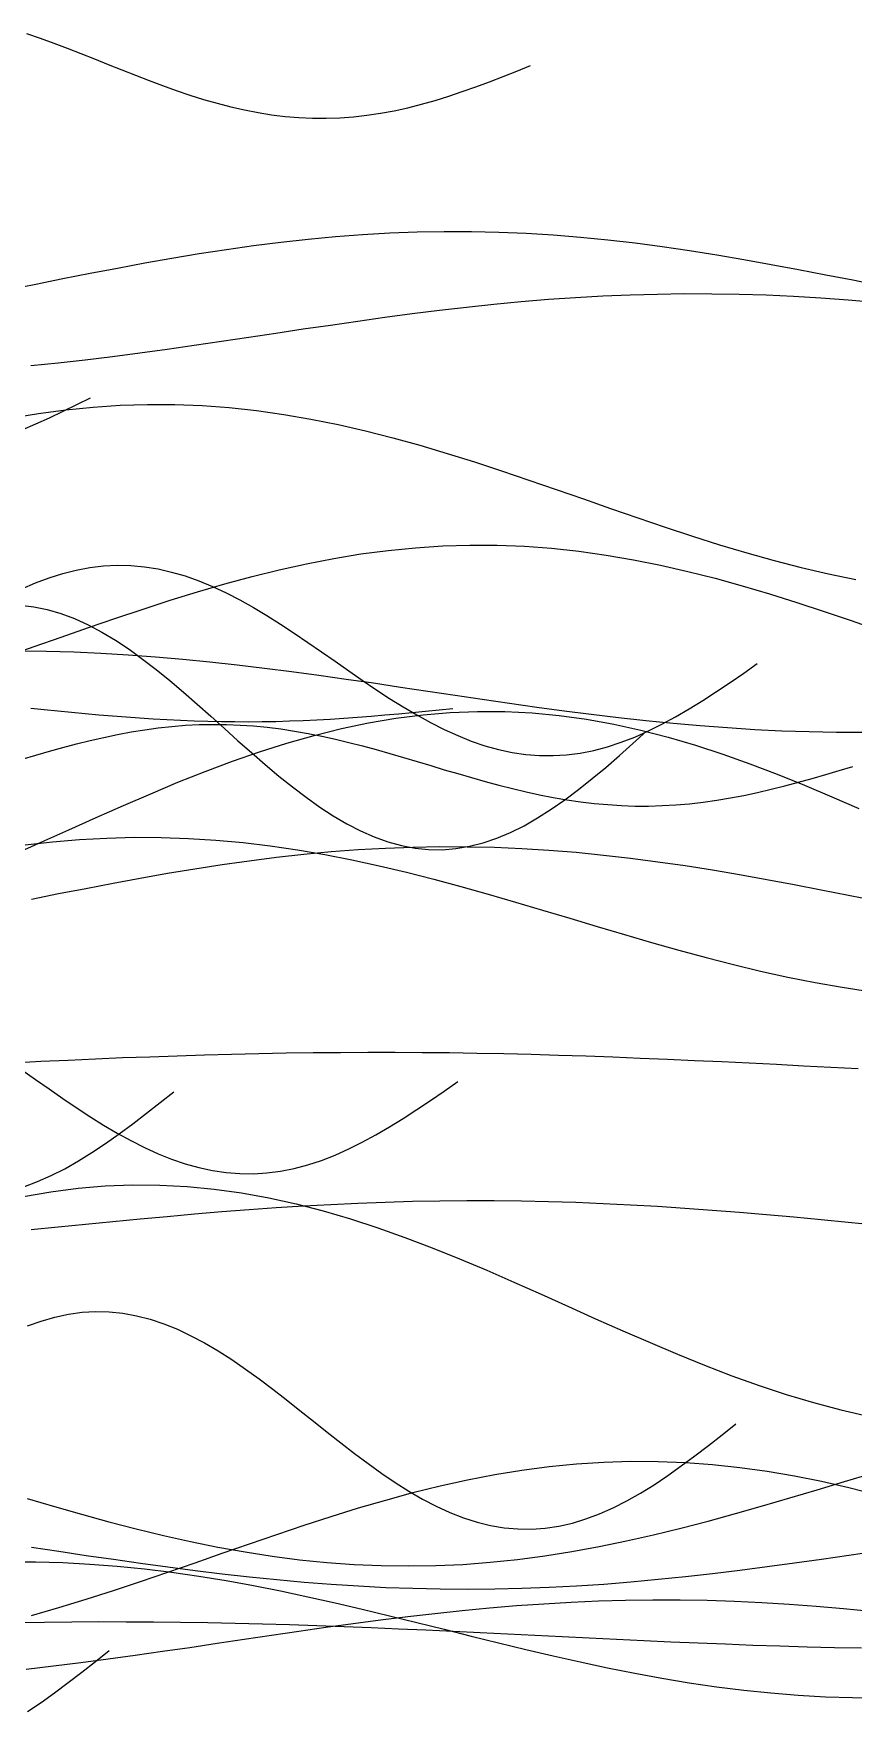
# Model space of a CAD drawing. Header units: metres. Extents: x -249 to 352, y -252 to 258.
# Drawn here: x 37.7 to 97.9, y -6 to 117.2 of the extents above; entities that cross this region are included whole.
import ezdxf

# ---------------------------------------------------------------- set-up
doc = ezdxf.new("R2010")
doc.units = ezdxf.units.M

msp = doc.modelspace()

# ---------------------------------------------------------------- linework, layer by layer
for p, q in [((37.2, 117.25, -433.01), (38.2, 116.9, -433.01)), ((38.2, 116.9, -433.01), (39.2, 116.54, -433.01)), ((39.2, 116.54, -433.01), (40.2, 116.17, -433.01)), ((40.2, 116.17, -433.01), (41.2, 115.78, -433.01)), ((41.2, 115.78, -433.01), (42.2, 115.38, -433.01)), ((42.2, 115.38, -433.01), (43.2, 114.98, -433.01)), ((43.2, 114.98, -433.01), (44.2, 114.58, -433.01)), ((73.2, 114.49, -433.01), (74.2, 114.89, -433.01)), ((44.2, 114.58, -433.01), (45.2, 114.19, -433.01)), ((45.2, 114.19, -433.01), (46.2, 113.8, -433.01)), ((46.2, 113.8, -433.01), (47.2, 113.43, -433.01)), ((47.2, 113.43, -433.01), (48.2, 113.07, -433.01)), ((70.2, 113.34, -433.01), (71.2, 113.71, -433.01)), ((71.2, 113.71, -433.01), (72.2, 114.1, -433.01)), ((72.2, 114.1, -433.01), (73.2, 114.49, -433.01)), ((48.2, 113.07, -433.01), (49.2, 112.73, -433.01)), ((49.2, 112.73, -433.01), (50.2, 112.41, -433.01)), ((50.2, 112.41, -433.01), (51.2, 112.12, -433.01)), ((66.2, 112.06, -433.01), (67.2, 112.34, -433.01)), ((67.2, 112.34, -433.01), (68.2, 112.65, -433.01)), ((68.2, 112.65, -433.01), (69.2, 112.99, -433.01)), ((69.2, 112.99, -433.01), (70.2, 113.34, -433.01)), ((51.2, 112.12, -433.01), (52.2, 111.86, -433.01)), ((52.2, 111.86, -433.01), (53.2, 111.63, -433.01)), ((53.2, 111.63, -433.01), (54.2, 111.44, -433.01)), ((54.2, 111.44, -433.01), (55.2, 111.28, -433.01)), ((55.2, 111.28, -433.01), (56.2, 111.15, -433.01)), ((56.2, 111.15, -433.01), (57.2, 111.07, -433.01)), ((57.2, 111.07, -433.01), (58.2, 111.03, -433.01)), ((58.2, 111.03, -433.01), (59.2, 111.02, -433.01)), ((59.2, 111.02, -433.01), (60.2, 111.06, -433.01)), ((60.2, 111.06, -433.01), (61.2, 111.13, -433.01)), ((61.2, 111.13, -433.01), (62.2, 111.24, -433.01)), ((62.2, 111.24, -433.01), (63.2, 111.4, -433.01)), ((63.2, 111.4, -433.01), (64.2, 111.58, -433.01)), ((64.2, 111.58, -433.01), (65.2, 111.8, -433.01)), ((65.2, 111.8, -433.01), (66.2, 112.06, -433.01)), ((57.88, 102.14, -433.01), (59.88, 102.33, -433.01)), ((59.88, 102.33, -433.01), (61.88, 102.48, -433.01)), ((61.88, 102.48, -433.01), (63.88, 102.6, -433.01)), ((63.88, 102.6, -433.01), (65.88, 102.67, -433.01)), ((65.88, 102.67, -433.01), (67.88, 102.71, -433.01)), ((67.88, 102.71, -433.01), (69.88, 102.7, -433.01)), ((69.88, 102.7, -433.01), (71.88, 102.65, -433.01)), ((71.88, 102.65, -433.01), (73.88, 102.57, -433.01)), ((73.88, 102.57, -433.01), (75.88, 102.45, -433.01)), ((75.88, 102.45, -433.01), (77.88, 102.29, -433.01)), ((49.88, 101.08, -433.01), (51.88, 101.39, -433.01)), ((51.88, 101.39, -433.01), (53.88, 101.67, -433.01)), ((53.88, 101.67, -433.01), (55.88, 101.92, -433.01)), ((55.88, 101.92, -433.01), (57.88, 102.14, -433.01)), ((77.88, 102.29, -433.01), (79.88, 102.09, -433.01)), ((79.88, 102.09, -433.01), (81.88, 101.86, -433.01)), ((81.88, 101.86, -433.01), (83.88, 101.6, -433.01)), ((83.88, 101.6, -433.01), (85.88, 101.31, -433.01)), ((85.88, 101.31, -433.01), (87.88, 100.99, -433.01)), ((41.88, 99.63, -433.01), (43.88, 100.02, -433.01)), ((43.88, 100.02, -433.01), (45.88, 100.39, -433.01)), ((45.88, 100.39, -433.01), (47.88, 100.74, -433.01)), ((47.88, 100.74, -433.01), (49.88, 101.08, -433.01)), ((87.88, 100.99, -433.01), (89.88, 100.65, -433.01)), ((89.88, 100.65, -433.01), (91.88, 100.29, -433.01)), ((91.88, 100.29, -433.01), (93.88, 99.92, -433.01)), ((93.88, 99.92, -433.01), (95.88, 99.53, -433.01)), ((35.88, 98.44, -433.01), (37.88, 98.84, -433.01)), ((37.88, 98.84, -433.01), (39.88, 99.24, -433.01)), ((39.88, 99.24, -433.01), (41.88, 99.63, -433.01)), ((95.88, 99.53, -433.01), (97.88, 99.14, -433.01)), ((97.88, 99.14, -433.01), (99.88, 98.74, -433.01)), ((71.52, 97.36, -433.01), (73.52, 97.55, -433.01)), ((73.52, 97.55, -433.01), (75.52, 97.72, -433.01)), ((75.52, 97.72, -433.01), (77.52, 97.86, -433.01)), ((77.52, 97.86, -433.01), (79.52, 97.97, -433.01)), ((79.52, 97.97, -433.01), (81.52, 98.06, -433.01)), ((81.52, 98.06, -433.01), (83.52, 98.11, -433.01)), ((83.52, 98.11, -433.01), (85.52, 98.14, -433.01)), ((85.52, 98.14, -433.01), (87.52, 98.13, -433.01)), ((87.52, 98.13, -433.01), (89.52, 98.1, -433.01)), ((89.52, 98.1, -433.01), (91.52, 98.04, -433.01)), ((91.52, 98.04, -433.01), (93.52, 97.94, -433.01)), ((93.52, 97.94, -433.01), (95.52, 97.82, -433.01)), ((95.52, 97.82, -433.01), (97.52, 97.68, -433.01)), ((97.52, 97.68, -433.01), (99.52, 97.5, -433.01)), ((61.52, 96.12, -433.01), (63.52, 96.4, -433.01)), ((63.52, 96.4, -433.01), (65.52, 96.67, -433.01)), ((65.52, 96.67, -433.01), (67.52, 96.92, -433.01)), ((67.52, 96.92, -433.01), (69.52, 97.15, -433.01)), ((69.52, 97.15, -433.01), (71.52, 97.36, -433.01)), ((51.52, 94.64, -433.01), (53.52, 94.94, -433.01)), ((53.52, 94.94, -433.01), (55.52, 95.24, -433.01)), ((55.52, 95.24, -433.01), (57.52, 95.54, -433.01)), ((57.52, 95.54, -433.01), (59.52, 95.83, -433.01)), ((59.52, 95.83, -433.01), (61.52, 96.12, -433.01)), ((43.52, 93.53, -433.01), (45.52, 93.79, -433.01)), ((45.52, 93.79, -433.01), (47.52, 94.06, -433.01)), ((47.52, 94.06, -433.01), (49.52, 94.35, -433.01)), ((49.52, 94.35, -433.01), (51.52, 94.64, -433.01)), ((37.52, 92.85, -433.01), (39.52, 93.06, -433.01)), ((39.52, 93.06, -433.01), (41.52, 93.28, -433.01)), ((41.52, 93.28, -433.01), (43.52, 93.53, -433.01)), ((40.89, 89.99, -433.01), (41.89, 90.49, -433.01)), ((36.09, 89.01, -433.01), (38.09, 89.34, -433.01)), ((37.89, 88.56, -433.01), (38.89, 89.02, -433.01)), ((38.09, 89.34, -433.01), (40.09, 89.6, -433.01)), ((38.89, 89.02, -433.01), (39.89, 89.5, -433.01)), ((39.89, 89.5, -433.01), (40.89, 89.99, -433.01)), ((40.09, 89.6, -433.01), (42.09, 89.8, -433.01)), ((42.09, 89.8, -433.01), (44.09, 89.93, -433.01)), ((44.09, 89.93, -433.01), (46.09, 89.99, -433.01)), ((46.09, 89.99, -433.01), (48.09, 89.98, -433.01)), ((48.09, 89.98, -433.01), (50.09, 89.91, -433.01)), ((50.09, 89.91, -433.01), (52.09, 89.76, -433.01)), ((52.09, 89.76, -433.01), (54.09, 89.54, -433.01)), ((54.09, 89.54, -433.01), (56.09, 89.26, -433.01)), ((56.09, 89.26, -433.01), (58.09, 88.92, -433.01)), ((58.09, 88.92, -433.01), (60.09, 88.52, -433.01)), ((36.89, 88.12, -433.01), (37.89, 88.56, -433.01)), ((60.09, 88.52, -433.01), (62.09, 88.06, -433.01)), ((62.09, 88.06, -433.01), (64.09, 87.55, -433.01)), ((64.09, 87.55, -433.01), (66.09, 87, -433.01)), ((66.09, 87, -433.01), (68.09, 86.4, -433.01)), ((68.09, 86.4, -433.01), (70.09, 85.78, -433.01)), ((70.09, 85.78, -433.01), (72.09, 85.12, -433.01)), ((72.09, 85.12, -433.01), (74.09, 84.44, -433.01)), ((74.09, 84.44, -433.01), (76.09, 83.75, -433.01)), ((76.09, 83.75, -433.01), (78.09, 83.05, -433.01)), ((78.09, 83.05, -433.01), (80.09, 82.36, -433.01)), ((80.09, 82.36, -433.01), (82.09, 81.66, -433.01)), ((82.09, 81.66, -433.01), (84.09, 80.98, -433.01)), ((84.09, 80.98, -433.01), (86.09, 80.32, -433.01)), ((86.09, 80.32, -433.01), (88.09, 79.69, -433.01)), ((59.76, 78.68, -433.01), (61.76, 79.01, -433.01)), ((61.76, 79.01, -433.01), (63.76, 79.27, -433.01)), ((63.76, 79.27, -433.01), (65.76, 79.47, -433.01)), ((65.76, 79.47, -433.01), (67.76, 79.6, -433.01)), ((67.76, 79.6, -433.01), (69.76, 79.66, -433.01)), ((69.76, 79.66, -433.01), (71.76, 79.65, -433.01)), ((71.76, 79.65, -433.01), (73.76, 79.58, -433.01)), ((73.76, 79.58, -433.01), (75.76, 79.43, -433.01)), ((75.76, 79.43, -433.01), (77.76, 79.21, -433.01)), ((77.76, 79.21, -433.01), (79.76, 78.93, -433.01)), ((79.76, 78.93, -433.01), (81.76, 78.59, -433.01)), ((88.09, 79.69, -433.01), (90.09, 79.09, -433.01)), ((90.09, 79.09, -433.01), (92.09, 78.53, -433.01)), ((39.86, 77.57, -433.01), (40.86, 77.83, -433.01)), ((40.86, 77.83, -433.01), (41.86, 78.01, -433.01)), ((41.86, 78.01, -433.01), (42.86, 78.13, -433.01)), ((42.86, 78.13, -433.01), (43.86, 78.18, -433.01)), ((43.86, 78.18, -433.01), (44.86, 78.16, -433.01)), ((44.86, 78.16, -433.01), (45.86, 78.07, -433.01)), ((45.86, 78.07, -433.01), (46.86, 77.91, -433.01)), ((46.86, 77.91, -433.01), (47.86, 77.68, -433.01)), ((47.86, 77.68, -433.01), (48.86, 77.39, -433.01)), ((53.76, 77.35, -433.01), (55.76, 77.85, -433.01)), ((55.76, 77.85, -433.01), (57.76, 78.29, -433.01)), ((57.76, 78.29, -433.01), (59.76, 78.68, -433.01)), ((81.76, 78.59, -433.01), (83.76, 78.19, -433.01)), ((83.76, 78.19, -433.01), (85.76, 77.73, -433.01)), ((85.76, 77.73, -433.01), (87.76, 77.22, -433.01)), ((92.09, 78.53, -433.01), (94.09, 78.02, -433.01)), ((94.09, 78.02, -433.01), (96.09, 77.55, -433.01)), ((36.86, 76.44, -433.01), (37.86, 76.88, -433.01)), ((37.86, 76.88, -433.01), (38.86, 77.26, -433.01)), ((38.86, 77.26, -433.01), (39.86, 77.57, -433.01)), ((48.86, 77.39, -433.01), (49.86, 77.04, -433.01)), ((49.76, 76.23, -433.01), (51.76, 76.81, -433.01)), ((49.86, 77.04, -433.01), (50.86, 76.63, -433.01)), ((50.86, 76.63, -433.01), (51.86, 76.16, -433.01)), ((51.76, 76.81, -433.01), (53.76, 77.35, -433.01)), ((87.76, 77.22, -433.01), (89.76, 76.67, -433.01)), ((89.76, 76.67, -433.01), (91.76, 76.07, -433.01)), ((96.09, 77.55, -433.01), (98.09, 77.14, -433.01)), ((36.73, 75.24, -433.01), (37.73, 75.13, -433.01)), ((45.76, 74.96, -433.01), (47.76, 75.61, -433.01)), ((47.76, 75.61, -433.01), (49.76, 76.23, -433.01)), ((51.86, 76.16, -433.01), (52.86, 75.65, -433.01)), ((52.86, 75.65, -433.01), (53.86, 75.08, -433.01)), ((91.76, 76.07, -433.01), (93.76, 75.44, -433.01)), ((93.76, 75.44, -433.01), (95.76, 74.79, -433.01)), ((37.73, 75.13, -433.01), (38.73, 74.92, -433.01)), ((38.73, 74.92, -433.01), (39.73, 74.63, -433.01)), ((39.73, 74.63, -433.01), (40.73, 74.26, -433.01)), ((40.73, 74.26, -433.01), (41.73, 73.8, -433.01)), ((41.76, 73.6, -433.01), (43.76, 74.29, -433.01)), ((43.76, 74.29, -433.01), (45.76, 74.96, -433.01)), ((53.86, 75.08, -433.01), (54.86, 74.48, -433.01)), ((54.86, 74.48, -433.01), (55.86, 73.85, -433.01)), ((95.76, 74.79, -433.01), (97.76, 74.11, -433.01)), ((97.76, 74.11, -433.01), (99.76, 73.42, -433.01)), ((37.76, 72.2, -433.01), (39.76, 72.9, -433.01)), ((39.76, 72.9, -433.01), (41.76, 73.6, -433.01)), ((41.73, 73.8, -433.01), (42.73, 73.27, -433.01)), ((42.73, 73.27, -433.01), (43.73, 72.67, -433.01)), ((55.86, 73.85, -433.01), (56.86, 73.19, -433.01)), ((56.86, 73.19, -433.01), (57.86, 72.51, -433.01)), ((35.76, 71.51, -433.01), (37.76, 72.2, -433.01)), ((36.67, 71.9, -433.01), (38.67, 71.87, -433.01)), ((38.67, 71.87, -433.01), (40.67, 71.81, -433.01)), ((40.67, 71.81, -433.01), (42.67, 71.71, -433.01)), ((42.67, 71.71, -433.01), (44.67, 71.59, -433.01)), ((43.73, 72.67, -433.01), (44.73, 72.01, -433.01)), ((44.67, 71.59, -433.01), (46.67, 71.45, -433.01)), ((44.73, 72.01, -433.01), (45.73, 71.29, -433.01)), ((57.86, 72.51, -433.01), (58.86, 71.82, -433.01)), ((58.86, 71.82, -433.01), (59.86, 71.12, -433.01)), ((45.73, 71.29, -433.01), (46.73, 70.52, -433.01)), ((46.67, 71.45, -433.01), (48.67, 71.27, -433.01)), ((46.73, 70.52, -433.01), (47.73, 69.7, -433.01)), ((48.67, 71.27, -433.01), (50.67, 71.08, -433.01)), ((50.67, 71.08, -433.01), (52.67, 70.86, -433.01)), ((52.67, 70.86, -433.01), (54.67, 70.62, -433.01)), ((54.67, 70.62, -433.01), (56.67, 70.37, -433.01)), ((56.67, 70.37, -433.01), (58.67, 70.1, -433.01)), ((59.86, 71.12, -433.01), (60.86, 70.42, -433.01)), ((60.86, 70.42, -433.01), (61.86, 69.73, -433.01)), ((89.86, 70.26, -433.01), (90.86, 70.95, -433.01)), ((47.73, 69.7, -433.01), (48.73, 68.86, -433.01)), ((58.67, 70.1, -433.01), (60.67, 69.82, -433.01)), ((60.67, 69.82, -433.01), (62.67, 69.53, -433.01)), ((61.86, 69.73, -433.01), (62.86, 69.06, -433.01)), ((62.67, 69.53, -433.01), (64.67, 69.23, -433.01)), ((62.86, 69.06, -433.01), (63.86, 68.4, -433.01)), ((64.67, 69.23, -433.01), (66.67, 68.93, -433.01)), ((87.86, 68.9, -433.01), (88.86, 69.57, -433.01)), ((88.86, 69.57, -433.01), (89.86, 70.26, -433.01)), ((48.73, 68.86, -433.01), (49.73, 67.98, -433.01)), ((49.73, 67.98, -433.01), (50.73, 67.09, -433.01)), ((63.86, 68.4, -433.01), (64.86, 67.77, -433.01)), ((66.67, 68.93, -433.01), (68.67, 68.63, -433.01)), ((68.67, 68.63, -433.01), (70.67, 68.34, -433.01)), ((70.67, 68.34, -433.01), (72.67, 68.04, -433.01)), ((72.67, 68.04, -433.01), (74.67, 67.76, -433.01)), ((85.86, 67.63, -433.01), (86.86, 68.25, -433.01)), ((86.86, 68.25, -433.01), (87.86, 68.9, -433.01)), ((37.51, 67.68, -433.01), (38.51, 67.58, -433.01)), ((38.51, 67.58, -433.01), (39.51, 67.48, -433.01)), ((39.51, 67.48, -433.01), (40.51, 67.38, -433.01)), ((40.51, 67.38, -433.01), (41.51, 67.29, -433.01)), ((41.51, 67.29, -433.01), (42.51, 67.2, -433.01)), ((42.51, 67.2, -433.01), (43.51, 67.11, -433.01)), ((43.51, 67.11, -433.01), (44.51, 67.03, -433.01)), ((44.51, 67.03, -433.01), (45.51, 66.96, -433.01)), ((45.51, 66.96, -433.01), (46.51, 66.9, -433.01)), ((46.51, 66.9, -433.01), (47.51, 66.84, -433.01)), ((47.51, 66.84, -433.01), (48.51, 66.79, -433.01)), ((48.51, 66.79, -433.01), (49.51, 66.75, -433.01)), ((49.51, 66.75, -433.01), (50.51, 66.72, -433.01)), ((50.51, 66.72, -433.01), (51.51, 66.7, -433.01)), ((50.73, 67.09, -433.01), (51.73, 66.19, -433.01)), ((51.51, 66.7, -433.01), (52.51, 66.69, -433.01)), ((52.51, 66.69, -433.01), (53.51, 66.68, -433.01)), ((53.51, 66.68, -433.01), (54.51, 66.69, -433.01)), ((54.51, 66.69, -433.01), (55.51, 66.71, -433.01)), ((55.51, 66.71, -433.01), (56.51, 66.74, -433.01)), ((56.51, 66.74, -433.01), (57.51, 66.78, -433.01)), ((57.51, 66.78, -433.01), (58.51, 66.83, -433.01)), ((58.51, 66.83, -433.01), (59.51, 66.88, -433.01)), ((59.51, 66.88, -433.01), (60.51, 66.94, -433.01)), ((60.32, 66.18, -433.01), (62.32, 66.6, -433.01)), ((60.51, 66.94, -433.01), (61.51, 67.02, -433.01)), ((61.51, 67.02, -433.01), (62.51, 67.09, -433.01)), ((62.32, 66.6, -433.01), (64.32, 66.94, -433.01)), ((62.51, 67.09, -433.01), (63.51, 67.18, -433.01)), ((63.51, 67.18, -433.01), (64.51, 67.26, -433.01)), ((64.32, 66.94, -433.01), (66.32, 67.19, -433.01)), ((64.51, 67.26, -433.01), (65.51, 67.36, -433.01)), ((64.86, 67.77, -433.01), (65.86, 67.18, -433.01)), ((65.51, 67.36, -433.01), (66.51, 67.45, -433.01)), ((65.86, 67.18, -433.01), (66.86, 66.63, -433.01)), ((66.32, 67.19, -433.01), (68.32, 67.36, -433.01)), ((66.51, 67.45, -433.01), (67.51, 67.55, -433.01)), ((66.86, 66.63, -433.01), (67.86, 66.12, -433.01)), ((67.51, 67.55, -433.01), (68.51, 67.65, -433.01)), ((68.32, 67.36, -433.01), (70.32, 67.44, -433.01)), ((70.32, 67.44, -433.01), (72.32, 67.43, -433.01)), ((72.32, 67.43, -433.01), (74.32, 67.33, -433.01)), ((74.32, 67.33, -433.01), (76.32, 67.14, -433.01)), ((74.67, 67.76, -433.01), (76.67, 67.49, -433.01)), ((76.32, 67.14, -433.01), (78.32, 66.86, -433.01)), ((76.67, 67.49, -433.01), (78.67, 67.23, -433.01)), ((78.32, 66.86, -433.01), (80.32, 66.5, -433.01)), ((78.67, 67.23, -433.01), (80.67, 66.99, -433.01)), ((80.67, 66.99, -433.01), (82.67, 66.77, -433.01)), ((82.67, 66.77, -433.01), (84.67, 66.57, -433.01)), ((83.86, 66.5, -433.01), (84.86, 67.04, -433.01)), ((84.86, 67.04, -433.01), (85.86, 67.63, -433.01)), ((41.88, 65.31, -433.01), (42.88, 65.53, -433.01)), ((42.88, 65.53, -433.01), (43.88, 65.74, -433.01)), ((43.88, 65.74, -433.01), (44.88, 65.93, -433.01)), ((44.88, 65.93, -433.01), (45.88, 66.09, -433.01)), ((45.88, 66.09, -433.01), (46.88, 66.23, -433.01)), ((46.88, 66.23, -433.01), (47.88, 66.34, -433.01)), ((47.88, 66.34, -433.01), (48.88, 66.42, -433.01)), ((48.88, 66.42, -433.01), (49.88, 66.47, -433.01)), ((49.88, 66.47, -433.01), (50.88, 66.49, -433.01)), ((50.88, 66.49, -433.01), (51.88, 66.48, -433.01)), ((51.73, 66.19, -433.01), (52.73, 65.29, -433.01)), ((51.88, 66.48, -433.01), (52.88, 66.44, -433.01)), ((52.88, 66.44, -433.01), (53.88, 66.37, -433.01)), ((53.88, 66.37, -433.01), (54.88, 66.28, -433.01)), ((54.88, 66.28, -433.01), (55.88, 66.15, -433.01)), ((55.88, 66.15, -433.01), (56.88, 66, -433.01)), ((56.32, 65.11, -433.01), (58.32, 65.68, -433.01)), ((56.88, 66, -433.01), (57.88, 65.82, -433.01)), ((57.88, 65.82, -433.01), (58.88, 65.62, -433.01)), ((58.32, 65.68, -433.01), (60.32, 66.18, -433.01)), ((58.88, 65.62, -433.01), (59.88, 65.4, -433.01)), ((59.88, 65.4, -433.01), (60.88, 65.16, -433.01)), ((67.86, 66.12, -433.01), (68.86, 65.66, -433.01)), ((68.86, 65.66, -433.01), (69.86, 65.26, -433.01)), ((80.32, 66.5, -433.01), (82.32, 66.06, -433.01)), ((80.86, 65.17, -433.01), (81.86, 65.56, -433.01)), ((81.73, 65.08, -433.01), (82.73, 65.98, -433.01)), ((81.86, 65.56, -433.01), (82.86, 66.01, -433.01)), ((82.32, 66.06, -433.01), (84.32, 65.54, -433.01)), ((82.86, 66.01, -433.01), (83.86, 66.5, -433.01)), ((84.32, 65.54, -433.01), (86.32, 64.95, -433.01)), ((84.67, 66.57, -433.01), (86.67, 66.4, -433.01)), ((86.67, 66.4, -433.01), (88.67, 66.25, -433.01)), ((88.67, 66.25, -433.01), (90.67, 66.12, -433.01)), ((90.67, 66.12, -433.01), (92.67, 66.02, -433.01)), ((92.67, 66.02, -433.01), (94.67, 65.96, -433.01)), ((94.67, 65.96, -433.01), (96.67, 65.92, -433.01)), ((96.67, 65.92, -433.01), (98.67, 65.91, -433.01)), ((36.88, 63.94, -433.01), (37.88, 64.23, -433.01)), ((37.88, 64.23, -433.01), (38.88, 64.52, -433.01)), ((38.88, 64.52, -433.01), (39.88, 64.8, -433.01)), ((39.88, 64.8, -433.01), (40.88, 65.06, -433.01)), ((40.88, 65.06, -433.01), (41.88, 65.31, -433.01)), ((52.32, 63.78, -433.01), (54.32, 64.47, -433.01)), ((52.73, 65.29, -433.01), (53.73, 64.41, -433.01)), ((53.73, 64.41, -433.01), (54.73, 63.54, -433.01)), ((54.32, 64.47, -433.01), (56.32, 65.11, -433.01)), ((60.88, 65.16, -433.01), (61.88, 64.9, -433.01)), ((61.88, 64.9, -433.01), (62.88, 64.63, -433.01)), ((62.88, 64.63, -433.01), (63.88, 64.35, -433.01)), ((63.88, 64.35, -433.01), (64.88, 64.06, -433.01)), ((69.86, 65.26, -433.01), (70.86, 64.92, -433.01)), ((70.86, 64.92, -433.01), (71.86, 64.64, -433.01)), ((71.86, 64.64, -433.01), (72.86, 64.42, -433.01)), ((72.86, 64.42, -433.01), (73.86, 64.27, -433.01)), ((73.86, 64.27, -433.01), (74.86, 64.2, -433.01)), ((74.86, 64.2, -433.01), (75.86, 64.19, -433.01)), ((75.86, 64.19, -433.01), (76.86, 64.25, -433.01)), ((76.86, 64.25, -433.01), (77.86, 64.38, -433.01)), ((77.86, 64.38, -433.01), (78.86, 64.58, -433.01)), ((78.86, 64.58, -433.01), (79.86, 64.84, -433.01)), ((79.73, 63.33, -433.01), (80.73, 64.2, -433.01)), ((79.86, 64.84, -433.01), (80.86, 65.17, -433.01)), ((80.73, 64.2, -433.01), (81.73, 65.08, -433.01)), ((86.32, 64.95, -433.01), (88.32, 64.3, -433.01)), ((88.32, 64.3, -433.01), (90.32, 63.59, -433.01)), ((48.32, 62.23, -433.01), (50.32, 63.02, -433.01)), ((50.32, 63.02, -433.01), (52.32, 63.78, -433.01)), ((54.73, 63.54, -433.01), (55.73, 62.69, -433.01)), ((64.88, 64.06, -433.01), (65.88, 63.76, -433.01)), ((65.88, 63.76, -433.01), (66.88, 63.46, -433.01)), ((66.88, 63.46, -433.01), (67.88, 63.16, -433.01)), ((67.88, 63.16, -433.01), (68.88, 62.87, -433.01)), ((78.73, 62.5, -433.01), (79.73, 63.33, -433.01)), ((90.32, 63.59, -433.01), (92.32, 62.82, -433.01)), ((95.88, 62.8, -433.01), (96.88, 63.09, -433.01)), ((96.88, 63.09, -433.01), (97.88, 63.39, -433.01)), ((46.32, 61.39, -433.01), (48.32, 62.23, -433.01)), ((55.73, 62.69, -433.01), (56.73, 61.89, -433.01)), ((56.73, 61.89, -433.01), (57.73, 61.13, -433.01)), ((68.88, 62.87, -433.01), (69.88, 62.58, -433.01)), ((69.88, 62.58, -433.01), (70.88, 62.3, -433.01)), ((70.88, 62.3, -433.01), (71.88, 62.03, -433.01)), ((71.88, 62.03, -433.01), (72.88, 61.77, -433.01)), ((72.88, 61.77, -433.01), (73.88, 61.54, -433.01)), ((76.73, 60.95, -433.01), (77.73, 61.7, -433.01)), ((77.73, 61.7, -433.01), (78.73, 62.5, -433.01)), ((90.88, 61.48, -433.01), (91.88, 61.72, -433.01)), ((91.88, 61.72, -433.01), (92.88, 61.97, -433.01)), ((92.32, 62.82, -433.01), (94.32, 62.02, -433.01)), ((92.88, 61.97, -433.01), (93.88, 62.23, -433.01)), ((93.88, 62.23, -433.01), (94.88, 62.51, -433.01)), ((94.32, 62.02, -433.01), (96.32, 61.17, -433.01)), ((94.88, 62.51, -433.01), (95.88, 62.8, -433.01)), ((42.32, 59.65, -433.01), (44.32, 60.53, -433.01)), ((44.32, 60.53, -433.01), (46.32, 61.39, -433.01)), ((57.73, 61.13, -433.01), (58.73, 60.41, -433.01)), ((58.73, 60.41, -433.01), (59.73, 59.76, -433.01)), ((73.88, 61.54, -433.01), (74.88, 61.32, -433.01)), ((74.88, 61.32, -433.01), (75.88, 61.12, -433.01)), ((75.73, 60.25, -433.01), (76.73, 60.95, -433.01)), ((75.88, 61.12, -433.01), (76.88, 60.95, -433.01)), ((76.88, 60.95, -433.01), (77.88, 60.8, -433.01)), ((77.88, 60.8, -433.01), (78.88, 60.68, -433.01)), ((78.88, 60.68, -433.01), (79.88, 60.59, -433.01)), ((79.88, 60.59, -433.01), (80.88, 60.53, -433.01)), ((80.88, 60.53, -433.01), (81.88, 60.49, -433.01)), ((81.88, 60.49, -433.01), (82.88, 60.49, -433.01)), ((82.88, 60.49, -433.01), (83.88, 60.52, -433.01)), ((83.88, 60.52, -433.01), (84.88, 60.57, -433.01)), ((84.88, 60.57, -433.01), (85.88, 60.66, -433.01)), ((85.88, 60.66, -433.01), (86.88, 60.77, -433.01)), ((86.88, 60.77, -433.01), (87.88, 60.91, -433.01)), ((87.88, 60.91, -433.01), (88.88, 61.08, -433.01)), ((88.88, 61.08, -433.01), (89.88, 61.27, -433.01)), ((89.88, 61.27, -433.01), (90.88, 61.48, -433.01)), ((96.32, 61.17, -433.01), (98.32, 60.3, -433.01)), ((40.32, 58.75, -433.01), (42.32, 59.65, -433.01)), ((59.73, 59.76, -433.01), (60.73, 59.17, -433.01)), ((73.73, 59.04, -433.01), (74.73, 59.62, -433.01)), ((74.73, 59.62, -433.01), (75.73, 60.25, -433.01)), ((38.32, 57.85, -433.01), (40.32, 58.75, -433.01)), ((39.1, 57.85, -433.01), (41.1, 58.02, -433.01)), ((41.1, 58.02, -433.01), (43.1, 58.13, -433.01)), ((43.1, 58.13, -433.01), (45.1, 58.19, -433.01)), ((45.1, 58.19, -433.01), (47.1, 58.18, -433.01)), ((47.1, 58.18, -433.01), (49.1, 58.11, -433.01)), ((49.1, 58.11, -433.01), (51.1, 57.98, -433.01)), ((51.1, 57.98, -433.01), (53.1, 57.8, -433.01)), ((60.73, 59.17, -433.01), (61.73, 58.66, -433.01)), ((61.73, 58.66, -433.01), (62.73, 58.22, -433.01)), ((62.73, 58.22, -433.01), (63.73, 57.86, -433.01)), ((70.73, 57.78, -433.01), (71.73, 58.12, -433.01)), ((71.73, 58.12, -433.01), (72.73, 58.54, -433.01)), ((72.73, 58.54, -433.01), (73.73, 59.04, -433.01)), ((36.32, 56.96, -433.01), (38.32, 57.85, -433.01)), ((37.1, 57.63, -433.01), (39.1, 57.85, -433.01)), ((53.1, 57.8, -433.01), (55.1, 57.56, -433.01)), ((53.56, 56.47, -433.01), (55.56, 56.73, -433.01)), ((55.1, 57.56, -433.01), (57.1, 57.26, -433.01)), ((55.56, 56.73, -433.01), (57.56, 56.95, -433.01)), ((57.1, 57.26, -433.01), (59.1, 56.92, -433.01)), ((57.56, 56.95, -433.01), (59.56, 57.14, -433.01)), ((59.1, 56.92, -433.01), (61.1, 56.53, -433.01)), ((59.56, 57.14, -433.01), (61.56, 57.29, -433.01)), ((61.56, 57.29, -433.01), (63.56, 57.4, -433.01)), ((63.56, 57.4, -433.01), (65.56, 57.47, -433.01)), ((63.73, 57.86, -433.01), (64.73, 57.58, -433.01)), ((64.73, 57.58, -433.01), (65.73, 57.39, -433.01)), ((65.56, 57.47, -433.01), (67.56, 57.51, -433.01)), ((65.73, 57.39, -433.01), (66.73, 57.29, -433.01)), ((66.73, 57.29, -433.01), (67.73, 57.28, -433.01)), ((67.56, 57.51, -433.01), (69.56, 57.5, -433.01)), ((67.73, 57.28, -433.01), (68.73, 57.36, -433.01)), ((68.73, 57.36, -433.01), (69.73, 57.53, -433.01)), ((69.56, 57.5, -433.01), (71.56, 57.46, -433.01)), ((69.73, 57.53, -433.01), (70.73, 57.78, -433.01)), ((71.56, 57.46, -433.01), (73.56, 57.37, -433.01)), ((73.56, 57.37, -433.01), (75.56, 57.25, -433.01)), ((75.56, 57.25, -433.01), (77.56, 57.09, -433.01)), ((77.56, 57.09, -433.01), (79.56, 56.89, -433.01)), ((79.56, 56.89, -433.01), (81.56, 56.66, -433.01)), ((45.56, 55.19, -433.01), (47.56, 55.55, -433.01)), ((47.56, 55.55, -433.01), (49.56, 55.88, -433.01)), ((49.56, 55.88, -433.01), (51.56, 56.19, -433.01)), ((51.56, 56.19, -433.01), (53.56, 56.47, -433.01)), ((61.1, 56.53, -433.01), (63.1, 56.09, -433.01)), ((63.1, 56.09, -433.01), (65.1, 55.62, -433.01)), ((65.1, 55.62, -433.01), (67.1, 55.11, -433.01)), ((81.56, 56.66, -433.01), (83.56, 56.4, -433.01)), ((83.56, 56.4, -433.01), (85.56, 56.11, -433.01)), ((85.56, 56.11, -433.01), (87.56, 55.8, -433.01)), ((87.56, 55.8, -433.01), (89.56, 55.46, -433.01)), ((39.56, 54.05, -433.01), (41.56, 54.44, -433.01)), ((41.56, 54.44, -433.01), (43.56, 54.82, -433.01)), ((43.56, 54.82, -433.01), (45.56, 55.19, -433.01)), ((67.1, 55.11, -433.01), (69.1, 54.57, -433.01)), ((69.1, 54.57, -433.01), (71.1, 54.01, -433.01)), ((89.56, 55.46, -433.01), (91.56, 55.1, -433.01)), ((91.56, 55.1, -433.01), (93.56, 54.72, -433.01)), ((93.56, 54.72, -433.01), (95.56, 54.34, -433.01)), ((95.56, 54.34, -433.01), (97.56, 53.94, -433.01)), ((37.56, 53.65, -433.01), (39.56, 54.05, -433.01)), ((71.1, 54.01, -433.01), (73.1, 53.43, -433.01)), ((73.1, 53.43, -433.01), (75.1, 52.84, -433.01)), ((97.56, 53.94, -433.01), (99.56, 53.54, -433.01)), ((75.1, 52.84, -433.01), (77.1, 52.24, -433.01)), ((77.1, 52.24, -433.01), (79.1, 51.64, -433.01)), ((79.1, 51.64, -433.01), (81.1, 51.04, -433.01)), ((81.1, 51.04, -433.01), (83.1, 50.46, -433.01)), ((83.1, 50.46, -433.01), (85.1, 49.9, -433.01)), ((85.1, 49.9, -433.01), (87.1, 49.36, -433.01)), ((87.1, 49.36, -433.01), (89.1, 48.84, -433.01)), ((89.1, 48.84, -433.01), (91.1, 48.36, -433.01)), ((91.1, 48.36, -433.01), (93.1, 47.92, -433.01)), ((93.1, 47.92, -433.01), (95.1, 47.52, -433.01)), ((95.1, 47.52, -433.01), (97.1, 47.17, -433.01)), ((97.1, 47.17, -433.01), (99.1, 46.86, -433.01)), ((42.26, 41.91, -433.01), (44.26, 42, -433.01)), ((44.26, 42, -433.01), (46.26, 42.07, -433.01)), ((46.26, 42.07, -433.01), (48.26, 42.14, -433.01)), ((48.26, 42.14, -433.01), (50.26, 42.21, -433.01)), ((50.26, 42.21, -433.01), (52.26, 42.26, -433.01)), ((52.26, 42.26, -433.01), (54.26, 42.31, -433.01)), ((54.26, 42.31, -433.01), (56.26, 42.35, -433.01)), ((56.26, 42.35, -433.01), (58.26, 42.38, -433.01)), ((58.26, 42.38, -433.01), (60.26, 42.39, -433.01)), ((60.26, 42.39, -433.01), (62.26, 42.4, -433.01)), ((62.26, 42.4, -433.01), (64.26, 42.4, -433.01)), ((64.26, 42.4, -433.01), (66.26, 42.39, -433.01)), ((66.26, 42.39, -433.01), (68.26, 42.37, -433.01)), ((68.26, 42.37, -433.01), (70.26, 42.34, -433.01)), ((70.26, 42.34, -433.01), (72.26, 42.3, -433.01)), ((72.26, 42.3, -433.01), (74.26, 42.25, -433.01)), ((74.26, 42.25, -433.01), (76.26, 42.19, -433.01)), ((76.26, 42.19, -433.01), (78.26, 42.13, -433.01)), ((78.26, 42.13, -433.01), (80.26, 42.05, -433.01)), ((80.26, 42.05, -433.01), (82.26, 41.97, -433.01)), ((82.26, 41.97, -433.01), (84.26, 41.89, -433.01)), ((36.26, 41.63, -433.01), (38.26, 41.73, -433.01)), ((36.86, 41.1, -433.01), (37.86, 40.4, -433.01)), ((38.26, 41.73, -433.01), (40.26, 41.82, -433.01)), ((40.26, 41.82, -433.01), (42.26, 41.91, -433.01)), ((84.26, 41.89, -433.01), (86.26, 41.8, -433.01)), ((86.26, 41.8, -433.01), (88.26, 41.71, -433.01)), ((88.26, 41.71, -433.01), (90.26, 41.61, -433.01)), ((90.26, 41.61, -433.01), (92.26, 41.51, -433.01)), ((92.26, 41.51, -433.01), (94.26, 41.41, -433.01)), ((94.26, 41.41, -433.01), (96.26, 41.31, -433.01)), ((96.26, 41.31, -433.01), (98.26, 41.21, -433.01)), ((37.86, 40.4, -433.01), (38.86, 39.7, -433.01)), ((38.86, 39.7, -433.01), (39.86, 39.01, -433.01)), ((47.01, 38.7, -433.01), (48.01, 39.5, -433.01)), ((66.86, 38.85, -433.01), (67.86, 39.54, -433.01)), ((67.86, 39.54, -433.01), (68.86, 40.24, -433.01)), ((39.86, 39.01, -433.01), (40.86, 38.34, -433.01)), ((40.86, 38.34, -433.01), (41.86, 37.68, -433.01)), ((46.01, 37.91, -433.01), (47.01, 38.7, -433.01)), ((65.86, 38.18, -433.01), (66.86, 38.85, -433.01)), ((41.86, 37.68, -433.01), (42.86, 37.05, -433.01)), ((42.86, 37.05, -433.01), (43.86, 36.46, -433.01)), ((44.01, 36.4, -433.01), (45.01, 37.14, -433.01)), ((45.01, 37.14, -433.01), (46.01, 37.91, -433.01)), ((63.86, 36.91, -433.01), (64.86, 37.53, -433.01)), ((64.86, 37.53, -433.01), (65.86, 38.18, -433.01)), ((43.01, 35.69, -433.01), (44.01, 36.4, -433.01)), ((43.86, 36.46, -433.01), (44.86, 35.91, -433.01)), ((44.86, 35.91, -433.01), (45.86, 35.4, -433.01)), ((60.86, 35.29, -433.01), (61.86, 35.78, -433.01)), ((61.86, 35.78, -433.01), (62.86, 36.32, -433.01)), ((62.86, 36.32, -433.01), (63.86, 36.91, -433.01)), ((41.01, 34.41, -433.01), (42.01, 35.03, -433.01)), ((42.01, 35.03, -433.01), (43.01, 35.69, -433.01)), ((45.86, 35.4, -433.01), (46.86, 34.94, -433.01)), ((46.86, 34.94, -433.01), (47.86, 34.54, -433.01)), ((47.86, 34.54, -433.01), (48.86, 34.2, -433.01)), ((58.86, 34.45, -433.01), (59.86, 34.84, -433.01)), ((59.86, 34.84, -433.01), (60.86, 35.29, -433.01)), ((38.01, 32.89, -433.01), (39.01, 33.33, -433.01)), ((39.01, 33.33, -433.01), (40.01, 33.84, -433.01)), ((40.01, 33.84, -433.01), (41.01, 34.41, -433.01)), ((48.86, 34.2, -433.01), (49.86, 33.92, -433.01)), ((49.86, 33.92, -433.01), (50.86, 33.7, -433.01)), ((50.86, 33.7, -433.01), (51.86, 33.56, -433.01)), ((51.86, 33.56, -433.01), (52.86, 33.48, -433.01)), ((52.86, 33.48, -433.01), (53.86, 33.47, -433.01)), ((53.86, 33.47, -433.01), (54.86, 33.53, -433.01)), ((54.86, 33.53, -433.01), (55.86, 33.66, -433.01)), ((55.86, 33.66, -433.01), (56.86, 33.86, -433.01)), ((56.86, 33.86, -433.01), (57.86, 34.13, -433.01)), ((57.86, 34.13, -433.01), (58.86, 34.45, -433.01)), ((36.99, 31.81, -433.01), (38.99, 32.14, -433.01)), ((37.01, 32.51, -433.01), (38.01, 32.89, -433.01)), ((38.99, 32.14, -433.01), (40.99, 32.4, -433.01)), ((40.99, 32.4, -433.01), (42.99, 32.57, -433.01)), ((42.99, 32.57, -433.01), (44.99, 32.65, -433.01)), ((44.99, 32.65, -433.01), (46.99, 32.63, -433.01)), ((46.99, 32.63, -433.01), (48.99, 32.53, -433.01)), ((48.99, 32.53, -433.01), (50.99, 32.34, -433.01)), ((50.99, 32.34, -433.01), (52.99, 32.07, -433.01)), ((52.99, 32.07, -433.01), (54.99, 31.7, -433.01)), ((51.54, 30.69, -433.01), (53.54, 30.84, -433.01)), ((53.54, 30.84, -433.01), (55.54, 30.98, -433.01)), ((54.99, 31.7, -433.01), (56.99, 31.26, -433.01)), ((55.54, 30.98, -433.01), (57.54, 31.11, -433.01)), ((56.99, 31.26, -433.01), (58.99, 30.75, -433.01)), ((57.54, 31.11, -433.01), (59.54, 31.22, -433.01)), ((59.54, 31.22, -433.01), (61.54, 31.31, -433.01)), ((61.54, 31.31, -433.01), (63.54, 31.39, -433.01)), ((63.54, 31.39, -433.01), (65.54, 31.45, -433.01)), ((65.54, 31.45, -433.01), (67.54, 31.48, -433.01)), ((67.54, 31.48, -433.01), (69.54, 31.5, -433.01)), ((69.54, 31.5, -433.01), (71.54, 31.5, -433.01)), ((71.54, 31.5, -433.01), (73.54, 31.48, -433.01)), ((73.54, 31.48, -433.01), (75.54, 31.43, -433.01)), ((75.54, 31.43, -433.01), (77.54, 31.37, -433.01)), ((77.54, 31.37, -433.01), (79.54, 31.29, -433.01)), ((79.54, 31.29, -433.01), (81.54, 31.19, -433.01)), ((81.54, 31.19, -433.01), (83.54, 31.08, -433.01)), ((83.54, 31.08, -433.01), (85.54, 30.95, -433.01)), ((85.54, 30.95, -433.01), (87.54, 30.8, -433.01)), ((39.54, 29.57, -433.01), (41.54, 29.77, -433.01)), ((41.54, 29.77, -433.01), (43.54, 29.97, -433.01)), ((43.54, 29.97, -433.01), (45.54, 30.16, -433.01)), ((45.54, 30.16, -433.01), (47.54, 30.34, -433.01)), ((47.54, 30.34, -433.01), (49.54, 30.52, -433.01)), ((49.54, 30.52, -433.01), (51.54, 30.69, -433.01)), ((58.99, 30.75, -433.01), (60.99, 30.16, -433.01)), ((60.99, 30.16, -433.01), (62.99, 29.5, -433.01)), ((87.54, 30.8, -433.01), (89.54, 30.64, -433.01)), ((89.54, 30.64, -433.01), (91.54, 30.48, -433.01)), ((91.54, 30.48, -433.01), (93.54, 30.3, -433.01)), ((93.54, 30.3, -433.01), (95.54, 30.11, -433.01)), ((95.54, 30.11, -433.01), (97.54, 29.92, -433.01)), ((97.54, 29.92, -433.01), (99.54, 29.72, -433.01)), ((37.54, 29.37, -433.01), (39.54, 29.57, -433.01)), ((62.99, 29.5, -433.01), (64.99, 28.79, -433.01)), ((64.99, 28.79, -433.01), (66.99, 28.03, -433.01)), ((66.99, 28.03, -433.01), (68.99, 27.22, -433.01)), ((68.99, 27.22, -433.01), (70.99, 26.38, -433.01)), ((70.99, 26.38, -433.01), (72.99, 25.51, -433.01)), ((72.99, 25.51, -433.01), (74.99, 24.62, -433.01)), ((74.99, 24.62, -433.01), (76.99, 23.72, -433.01)), ((76.99, 23.72, -433.01), (78.99, 22.82, -433.01)), ((37.28, 22.29, -433.01), (38.28, 22.65, -433.01)), ((38.28, 22.65, -433.01), (39.28, 22.94, -433.01)), ((39.28, 22.94, -433.01), (40.28, 23.16, -433.01)), ((40.28, 23.16, -433.01), (41.28, 23.29, -433.01)), ((41.28, 23.29, -433.01), (42.28, 23.35, -433.01)), ((42.28, 23.35, -433.01), (43.28, 23.33, -433.01)), ((43.28, 23.33, -433.01), (44.28, 23.22, -433.01)), ((44.28, 23.22, -433.01), (45.28, 23.04, -433.01)), ((45.28, 23.04, -433.01), (46.28, 22.78, -433.01)), ((46.28, 22.78, -433.01), (47.28, 22.45, -433.01)), ((47.28, 22.45, -433.01), (48.28, 22.04, -433.01)), ((78.99, 22.82, -433.01), (80.99, 21.93, -433.01)), ((48.28, 22.04, -433.01), (49.28, 21.57, -433.01)), ((49.28, 21.57, -433.01), (50.28, 21.04, -433.01)), ((50.28, 21.04, -433.01), (51.28, 20.45, -433.01)), ((80.99, 21.93, -433.01), (82.99, 21.06, -433.01)), ((82.99, 21.06, -433.01), (84.99, 20.21, -433.01)), ((51.28, 20.45, -433.01), (52.28, 19.81, -433.01)), ((52.28, 19.81, -433.01), (53.28, 19.12, -433.01)), ((84.99, 20.21, -433.01), (86.99, 19.4, -433.01)), ((53.28, 19.12, -433.01), (54.28, 18.4, -433.01)), ((86.99, 19.4, -433.01), (88.99, 18.63, -433.01)), ((88.99, 18.63, -433.01), (90.99, 17.91, -433.01)), ((54.28, 18.4, -433.01), (55.28, 17.65, -433.01)), ((55.28, 17.65, -433.01), (56.28, 16.87, -433.01)), ((90.99, 17.91, -433.01), (92.99, 17.25, -433.01)), ((56.28, 16.87, -433.01), (57.28, 16.08, -433.01)), ((57.28, 16.08, -433.01), (58.28, 15.28, -433.01)), ((92.99, 17.25, -433.01), (94.99, 16.65, -433.01)), ((94.99, 16.65, -433.01), (96.99, 16.12, -433.01)), ((96.99, 16.12, -433.01), (98.99, 15.66, -433.01)), ((58.28, 15.28, -433.01), (59.28, 14.48, -433.01)), ((88.28, 14.29, -433.01), (89.28, 15.09, -433.01)), ((59.28, 14.48, -433.01), (60.28, 13.69, -433.01)), ((60.28, 13.69, -433.01), (61.28, 12.92, -433.01)), ((87.28, 13.51, -433.01), (88.28, 14.29, -433.01)), ((61.28, 12.92, -433.01), (62.28, 12.17, -433.01)), ((79.58, 12.28, -433.01), (81.58, 12.34, -433.01)), ((81.58, 12.34, -433.01), (83.58, 12.33, -433.01)), ((83.58, 12.33, -433.01), (85.58, 12.26, -433.01)), ((85.28, 12, -433.01), (86.28, 12.74, -433.01)), ((86.28, 12.74, -433.01), (87.28, 13.51, -433.01)), ((62.28, 12.17, -433.01), (63.28, 11.45, -433.01)), ((63.28, 11.45, -433.01), (64.28, 10.78, -433.01)), ((69.58, 10.98, -433.01), (71.58, 11.36, -433.01)), ((71.58, 11.36, -433.01), (73.58, 11.69, -433.01)), ((73.58, 11.69, -433.01), (75.58, 11.95, -433.01)), ((75.58, 11.95, -433.01), (77.58, 12.15, -433.01)), ((77.58, 12.15, -433.01), (79.58, 12.28, -433.01)), ((83.28, 10.62, -433.01), (84.28, 11.29, -433.01)), ((84.28, 11.29, -433.01), (85.28, 12, -433.01)), ((85.58, 12.26, -433.01), (87.58, 12.11, -433.01)), ((87.58, 12.11, -433.01), (89.58, 11.89, -433.01)), ((89.58, 11.89, -433.01), (91.58, 11.61, -433.01)), ((91.58, 11.61, -433.01), (93.58, 11.27, -433.01)), ((93.58, 11.27, -433.01), (95.58, 10.87, -433.01)), ((97.25, 10.85, -433.01), (99.25, 11.45, -433.01)), ((63.58, 9.49, -433.01), (65.58, 10.04, -433.01)), ((64.28, 10.78, -433.01), (65.28, 10.14, -433.01)), ((65.28, 10.14, -433.01), (66.28, 9.56, -433.01)), ((65.58, 10.04, -433.01), (67.58, 10.53, -433.01)), ((67.58, 10.53, -433.01), (69.58, 10.98, -433.01)), ((81.28, 9.43, -433.01), (82.28, 10, -433.01)), ((82.28, 10, -433.01), (83.28, 10.62, -433.01)), ((93.25, 9.66, -433.01), (95.25, 10.25, -433.01)), ((95.25, 10.25, -433.01), (97.25, 10.85, -433.01)), ((95.58, 10.87, -433.01), (97.58, 10.41, -433.01)), ((97.58, 10.41, -433.01), (99.58, 9.9, -433.01)), ((37.25, 9.6, -433.01), (39.25, 9.02, -433.01)), ((39.25, 9.02, -433.01), (41.25, 8.45, -433.01)), ((59.58, 8.29, -433.01), (61.58, 8.91, -433.01)), ((61.58, 8.91, -433.01), (63.58, 9.49, -433.01)), ((66.28, 9.56, -433.01), (67.28, 9.04, -433.01)), ((67.28, 9.04, -433.01), (68.28, 8.58, -433.01)), ((79.28, 8.48, -433.01), (80.28, 8.93, -433.01)), ((80.28, 8.93, -433.01), (81.28, 9.43, -433.01)), ((89.25, 8.5, -433.01), (91.25, 9.07, -433.01)), ((91.25, 9.07, -433.01), (93.25, 9.66, -433.01)), ((41.25, 8.45, -433.01), (43.25, 7.9, -433.01)), ((43.25, 7.9, -433.01), (45.25, 7.39, -433.01)), ((55.58, 6.97, -433.01), (57.58, 7.64, -433.01)), ((57.58, 7.64, -433.01), (59.58, 8.29, -433.01)), ((68.28, 8.58, -433.01), (69.28, 8.19, -433.01)), ((69.28, 8.19, -433.01), (70.28, 7.87, -433.01)), ((70.28, 7.87, -433.01), (71.28, 7.62, -433.01)), ((71.28, 7.62, -433.01), (72.28, 7.46, -433.01)), ((72.28, 7.46, -433.01), (73.28, 7.37, -433.01)), ((74.28, 7.36, -433.01), (75.28, 7.43, -433.01)), ((75.28, 7.43, -433.01), (76.28, 7.58, -433.01)), ((76.28, 7.58, -433.01), (77.28, 7.8, -433.01)), ((77.28, 7.8, -433.01), (78.28, 8.11, -433.01)), ((78.28, 8.11, -433.01), (79.28, 8.48, -433.01)), ((83.25, 6.94, -433.01), (85.25, 7.43, -433.01)), ((85.25, 7.43, -433.01), (87.25, 7.95, -433.01)), ((87.25, 7.95, -433.01), (89.25, 8.5, -433.01)), ((45.25, 7.39, -433.01), (47.25, 6.9, -433.01)), ((47.25, 6.9, -433.01), (49.25, 6.45, -433.01)), ((49.25, 6.45, -433.01), (51.25, 6.04, -433.01)), ((51.58, 5.58, -433.01), (53.58, 6.28, -433.01)), ((53.58, 6.28, -433.01), (55.58, 6.97, -433.01)), ((73.28, 7.37, -433.01), (74.28, 7.36, -433.01)), ((79.25, 6.08, -433.01), (81.25, 6.49, -433.01)), ((81.25, 6.49, -433.01), (83.25, 6.94, -433.01)), ((35.86, 4.96, -433.01), (37.86, 4.95, -433.01)), ((37.58, 6.03, -433.01), (39.58, 5.73, -433.01)), ((37.86, 4.95, -433.01), (39.86, 4.9, -433.01)), ((39.58, 5.73, -433.01), (41.58, 5.43, -433.01)), ((41.58, 5.43, -433.01), (43.58, 5.14, -433.01)), ((43.58, 5.14, -433.01), (45.58, 4.85, -433.01)), ((49.58, 4.88, -433.01), (51.58, 5.58, -433.01)), ((51.25, 6.04, -433.01), (53.25, 5.68, -433.01)), ((53.25, 5.68, -433.01), (55.25, 5.37, -433.01)), ((55.25, 5.37, -433.01), (57.25, 5.11, -433.01)), ((57.25, 5.11, -433.01), (59.25, 4.91, -433.01)), ((71.25, 4.93, -433.01), (73.25, 5.13, -433.01)), ((73.25, 5.13, -433.01), (75.25, 5.4, -433.01)), ((75.25, 5.4, -433.01), (77.25, 5.71, -433.01)), ((77.25, 5.71, -433.01), (79.25, 6.08, -433.01)), ((93.58, 4.88, -433.01), (95.58, 5.16, -433.01)), ((95.58, 5.16, -433.01), (97.58, 5.45, -433.01)), ((97.58, 5.45, -433.01), (99.58, 5.75, -433.01)), ((39.86, 4.9, -433.01), (41.86, 4.79, -433.01)), ((41.86, 4.79, -433.01), (43.86, 4.64, -433.01)), ((43.86, 4.64, -433.01), (45.86, 4.44, -433.01)), ((45.58, 4.85, -433.01), (47.58, 4.58, -433.01)), ((45.58, 3.51, -433.01), (47.58, 4.19, -433.01)), ((45.86, 4.44, -433.01), (47.86, 4.19, -433.01)), ((47.58, 4.19, -433.01), (49.58, 4.88, -433.01)), ((47.58, 4.58, -433.01), (49.58, 4.32, -433.01)), ((47.86, 4.19, -433.01), (49.86, 3.9, -433.01)), ((49.58, 4.32, -433.01), (51.58, 4.08, -433.01)), ((49.86, 3.9, -433.01), (51.86, 3.58, -433.01)), ((51.58, 4.08, -433.01), (53.58, 3.85, -433.01)), ((53.58, 3.85, -433.01), (55.58, 3.65, -433.01)), ((59.25, 4.91, -433.01), (61.25, 4.76, -433.01)), ((61.25, 4.76, -433.01), (63.25, 4.68, -433.01)), ((63.25, 4.68, -433.01), (65.25, 4.65, -433.01)), ((65.25, 4.65, -433.01), (67.25, 4.68, -433.01)), ((67.25, 4.68, -433.01), (69.25, 4.77, -433.01)), ((69.25, 4.77, -433.01), (71.25, 4.93, -433.01)), ((83.58, 3.67, -433.01), (85.58, 3.87, -433.01)), ((85.58, 3.87, -433.01), (87.58, 4.1, -433.01)), ((87.58, 4.1, -433.01), (89.58, 4.34, -433.01)), ((89.58, 4.34, -433.01), (91.58, 4.6, -433.01)), ((91.58, 4.6, -433.01), (93.58, 4.88, -433.01)), ((41.58, 2.2, -433.01), (43.58, 2.84, -433.01)), ((43.58, 2.84, -433.01), (45.58, 3.51, -433.01)), ((51.86, 3.58, -433.01), (53.86, 3.21, -433.01)), ((53.86, 3.21, -433.01), (55.86, 2.82, -433.01)), ((55.58, 3.65, -433.01), (57.58, 3.47, -433.01)), ((55.86, 2.82, -433.01), (57.86, 2.39, -433.01)), ((57.58, 3.47, -433.01), (59.58, 3.31, -433.01)), ((59.58, 3.31, -433.01), (61.58, 3.18, -433.01)), ((61.58, 3.18, -433.01), (63.58, 3.08, -433.01)), ((63.58, 3.08, -433.01), (65.58, 3.01, -433.01)), ((65.58, 3.01, -433.01), (67.58, 2.96, -433.01)), ((67.58, 2.96, -433.01), (69.58, 2.95, -433.01)), ((69.58, 2.95, -433.01), (71.58, 2.97, -433.01)), ((71.58, 2.97, -433.01), (73.58, 3.01, -433.01)), ((73.58, 3.01, -433.01), (75.58, 3.09, -433.01)), ((75.58, 3.09, -433.01), (77.58, 3.19, -433.01)), ((77.58, 3.19, -433.01), (79.58, 3.32, -433.01)), ((79.58, 3.32, -433.01), (81.58, 3.48, -433.01)), ((81.58, 3.48, -433.01), (83.58, 3.67, -433.01)), ((37.58, 1.02, -433.01), (39.58, 1.59, -433.01)), ((39.58, 1.59, -433.01), (41.58, 2.2, -433.01)), ((57.86, 2.39, -433.01), (59.86, 1.95, -433.01)), ((59.86, 1.95, -433.01), (61.86, 1.48, -433.01)), ((61.86, 1.48, -433.01), (63.86, 0.99, -433.01)), ((67.19, 1.17, -433.01), (69.19, 1.39, -433.01)), ((69.19, 1.39, -433.01), (71.19, 1.58, -433.01)), ((71.19, 1.58, -433.01), (73.19, 1.74, -433.01)), ((73.19, 1.74, -433.01), (75.19, 1.88, -433.01)), ((75.19, 1.88, -433.01), (77.19, 2, -433.01)), ((77.19, 2, -433.01), (79.19, 2.08, -433.01)), ((79.19, 2.08, -433.01), (81.19, 2.14, -433.01)), ((81.19, 2.14, -433.01), (83.19, 2.16, -433.01)), ((83.19, 2.16, -433.01), (85.19, 2.16, -433.01)), ((85.19, 2.16, -433.01), (87.19, 2.13, -433.01)), ((87.19, 2.13, -433.01), (89.19, 2.06, -433.01)), ((89.19, 2.06, -433.01), (91.19, 1.97, -433.01)), ((91.19, 1.97, -433.01), (93.19, 1.85, -433.01)), ((93.19, 1.85, -433.01), (95.19, 1.7, -433.01)), ((95.19, 1.7, -433.01), (97.19, 1.53, -433.01)), ((97.19, 1.53, -433.01), (99.19, 1.33, -433.01)), ((36.52, 0.5, -433.01), (38.52, 0.53, -433.01)), ((38.52, 0.53, -433.01), (40.52, 0.55, -433.01)), ((40.52, 0.55, -433.01), (42.52, 0.56, -433.01)), ((42.52, 0.56, -433.01), (44.52, 0.55, -433.01)), ((44.52, 0.55, -433.01), (46.52, 0.54, -433.01)), ((46.52, 0.54, -433.01), (48.52, 0.52, -433.01)), ((48.52, 0.52, -433.01), (50.52, 0.49, -433.01)), ((50.52, 0.49, -433.01), (52.52, 0.45, -433.01)), ((52.52, 0.45, -433.01), (54.52, 0.4, -433.01)), ((54.52, 0.4, -433.01), (56.52, 0.34, -433.01)), ((56.52, 0.34, -433.01), (58.52, 0.28, -433.01)), ((57.19, -0.14, -433.01), (59.19, 0.15, -433.01)), ((58.52, 0.28, -433.01), (60.52, 0.21, -433.01)), ((59.19, 0.15, -433.01), (61.19, 0.43, -433.01)), ((60.52, 0.21, -433.01), (62.52, 0.13, -433.01)), ((61.19, 0.43, -433.01), (63.19, 0.69, -433.01)), ((62.52, 0.13, -433.01), (64.52, 0.04, -433.01)), ((63.19, 0.69, -433.01), (65.19, 0.94, -433.01)), ((63.86, 0.99, -433.01), (65.86, 0.5, -433.01)), ((64.52, 0.04, -433.01), (66.52, -0.05, -433.01)), ((65.19, 0.94, -433.01), (67.19, 1.17, -433.01)), ((65.86, 0.5, -433.01), (67.86, 0, -433.01)), ((67.86, 0, -433.01), (69.86, -0.5, -433.01)), ((49.19, -1.33, -433.01), (51.19, -1.03, -433.01)), ((51.19, -1.03, -433.01), (53.19, -0.73, -433.01)), ((53.19, -0.73, -433.01), (55.19, -0.44, -433.01)), ((55.19, -0.44, -433.01), (57.19, -0.14, -433.01)), ((66.52, -0.05, -433.01), (68.52, -0.14, -433.01)), ((68.52, -0.14, -433.01), (70.52, -0.24, -433.01)), ((69.86, -0.5, -433.01), (71.86, -0.99, -433.01)), ((70.52, -0.24, -433.01), (72.52, -0.34, -433.01)), ((71.86, -0.99, -433.01), (73.86, -1.48, -433.01)), ((72.52, -0.34, -433.01), (74.52, -0.44, -433.01)), ((74.52, -0.44, -433.01), (76.52, -0.54, -433.01)), ((76.52, -0.54, -433.01), (78.52, -0.64, -433.01)), ((78.52, -0.64, -433.01), (80.52, -0.73, -433.01)), ((80.52, -0.73, -433.01), (82.52, -0.83, -433.01)), ((82.52, -0.83, -433.01), (84.52, -0.92, -433.01)), ((84.52, -0.92, -433.01), (86.52, -1, -433.01)), ((86.52, -1, -433.01), (88.52, -1.08, -433.01)), ((88.52, -1.08, -433.01), (90.52, -1.16, -433.01)), ((90.52, -1.16, -433.01), (92.52, -1.22, -433.01)), ((92.52, -1.22, -433.01), (94.52, -1.28, -433.01)), ((39.19, -2.69, -433.01), (41.19, -2.44, -433.01)), ((41.19, -2.44, -433.01), (43.19, -2.18, -433.01)), ((41.27, -3.15, -433.01), (42.27, -2.37, -433.01)), ((42.27, -2.37, -433.01), (43.27, -1.57, -433.01)), ((43.19, -2.18, -433.01), (45.19, -1.91, -433.01)), ((45.19, -1.91, -433.01), (47.19, -1.62, -433.01)), ((47.19, -1.62, -433.01), (49.19, -1.33, -433.01)), ((73.86, -1.48, -433.01), (75.86, -1.95, -433.01)), ((75.86, -1.95, -433.01), (77.86, -2.4, -433.01)), ((77.86, -2.4, -433.01), (79.86, -2.83, -433.01)), ((94.52, -1.28, -433.01), (96.52, -1.33, -433.01)), ((96.52, -1.33, -433.01), (98.52, -1.37, -433.01)), ((37.19, -2.92, -433.01), (39.19, -2.69, -433.01)), ((40.27, -3.92, -433.01), (41.27, -3.15, -433.01)), ((79.86, -2.83, -433.01), (81.86, -3.23, -433.01)), ((81.86, -3.23, -433.01), (83.86, -3.6, -433.01)), ((83.86, -3.6, -433.01), (85.86, -3.93, -433.01)), ((38.27, -5.37, -433.01), (39.27, -4.66, -433.01)), ((39.27, -4.66, -433.01), (40.27, -3.92, -433.01)), ((85.86, -3.93, -433.01), (87.86, -4.22, -433.01)), ((87.86, -4.22, -433.01), (89.86, -4.48, -433.01)), ((89.86, -4.48, -433.01), (91.86, -4.68, -433.01)), ((91.86, -4.68, -433.01), (93.86, -4.84, -433.01)), ((93.86, -4.84, -433.01), (95.86, -4.96, -433.01)), ((37.27, -6.04, -433.01), (38.27, -5.37, -433.01)), ((95.86, -4.96, -433.01), (97.86, -5.02, -433.01)), ((97.86, -5.02, -433.01), (99.86, -5.04, -433.01))]:
    msp.add_line(p, q)

doc.saveas('drawing.dxf')
